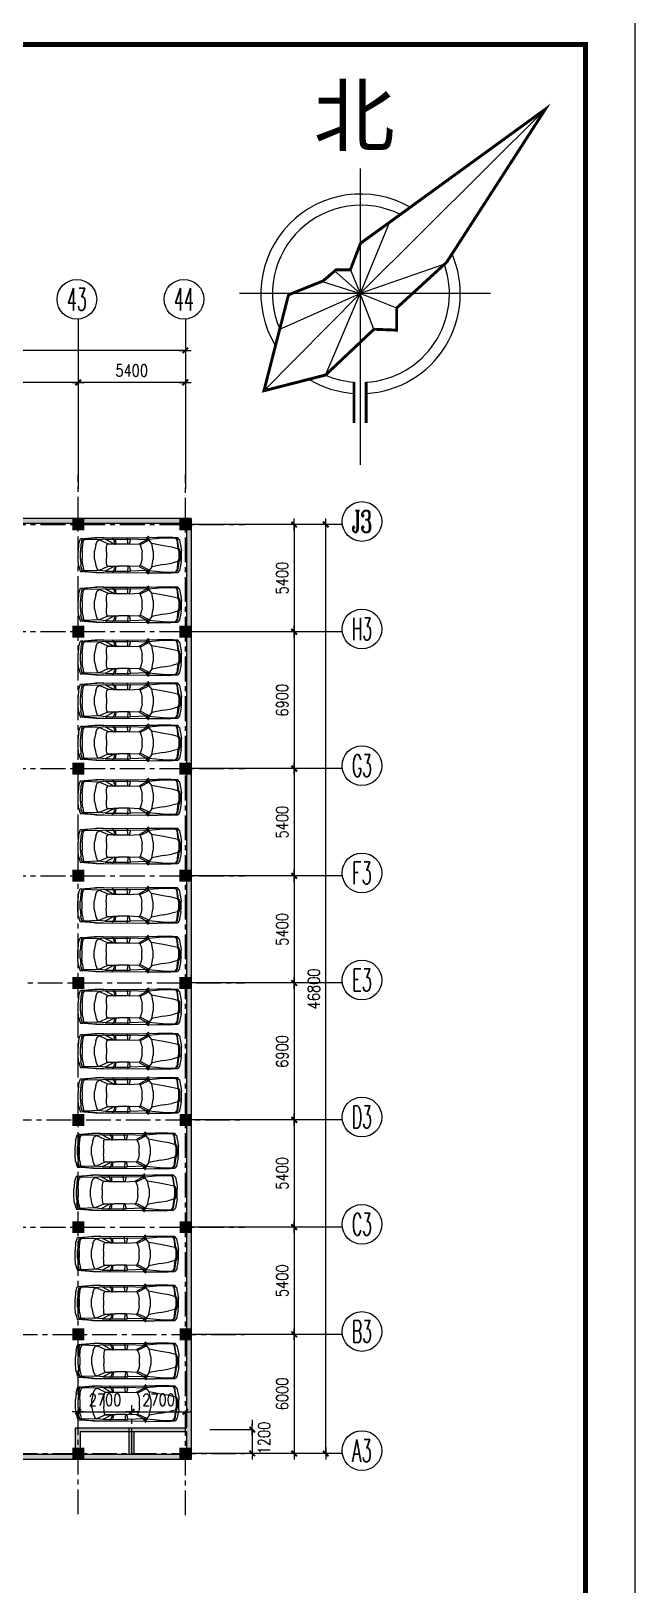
# Model space of a CAD drawing. Extents: x -542930 to 249594, y -301235 to 84515.
# Drawn here: x 219147 to 249594, y -171079 to -92811 of the extents above; entities that cross this region are included whole.
import ezdxf
from ezdxf.enums import TextEntityAlignment as Align

# ---------------------------------------------------------------- set-up
doc = ezdxf.new("R2010")
doc.units = 0
doc.header["$LTSCALE"] = 1000
doc.header["$MEASUREMENT"] = 0
doc.linetypes.add('CENTER', pattern=[2, 1.25, -0.25, 0.25, -0.25])
doc.layers.get('0').update_dxf_attribs({"linetype": 'CONTINUOUS'})
doc.layers.get('DEFPOINTS').update_dxf_attribs({"linetype": 'CONTINUOUS'})
for name, color, linetype in [('A-COLUMN', 5, 'CONTINUOUS'), ('A-FURN', 251, 'CONTINUOUS'), ('A-GRID', 1, 'CENTER'), ('AXIS', 3, 'CONTINUOUS'), ('AXIS_TEXT', 7, 'CONTINUOUS'), ('PUB_DIM', 3, 'CONTINUOUS'), ('PUB_WINDW', 7, 'CONTINUOUS'), ('TEXT', 7, 'CONTINUOUS'), ('WALL', 255, 'CONTINUOUS')]:
    doc.layers.add(name, color=color, linetype=linetype)
doc.styles.add('COMPLEX', font='COMPLEX')
doc.styles.add('DIM_FONT', font='SIMPLEX.shx', dxfattribs={"width": 0.8})
doc.styles.add('HZTXT', font='SimSun.ttf', dxfattribs={"height": 0.8})
doc.dimstyles.new('AXIS200', dxfattribs={"dimscale": 2, "dimtxt": 300, "dimasz": 1, "dimexe": 250, "dimexo": 300, "dimgap": 150, "dimtad": 1, "dimdec": 0, "dimdsep": 46, "dimtxsty": 'DIM_FONT', "dimblk": '_DIMX', "dimblk1": '_DIMX', "dimblk2": '_DIMX', "dimsah": 1, "dimcen": 5, "dimse1": 1, "dimse2": 1, "dimclrt": 7, "dimadec": 0, "dimazin": 0, "dimtfac": 1, "dimtdec": 0, "dimtix": 1, "dimtmove": 2, "dimatfit": 3, "dimldrblk": '_DIMX', "dimfxl": 1, "dimarcsym": 0})

# ---------------------------------------------------------------- blocks, each defined once
blk = doc.blocks.new('_DIMX')
blk.add_line((-150, 0), (150, 0))
at = {"const_width": 50}
blk.add_lwpolyline([(-70, -70), (70, 70)], dxfattribs=at)
blk = doc.blocks.new('*D406')
at = {"layer": 'DEFPOINTS', "color": 0, "transparency": 16777216}
for p in [(-70073, -107895), (226927, -107895), (-70073, -108895)]:
    blk.add_point(p, dxfattribs=at)
at = {"layer": 'PUB_DIM', "color": 0, "lineweight": -2, "transparency": 16777216}
blk.add_line((226925, -108895), (-70071, -108895), dxfattribs=at)
at = {"layer": 'PUB_DIM', "color": 0, "lineweight": -2, "transparency": 16777216, "xscale": 2, "yscale": 2, "zscale": 2, "rotation": 180}
blk.add_blockref('_DIMX', (-70073, -108895), dxfattribs=at)
at = {"layer": 'PUB_DIM', "color": 0, "lineweight": -2, "transparency": 16777216, "xscale": 2, "yscale": 2, "zscale": 2}
blk.add_blockref('_DIMX', (226927, -108895), dxfattribs=at)
at = {"layer": 'PUB_DIM', "color": 7, "transparency": 16777216, "insert": (70165, -108187), "char_height": 600, "attachment_point": 5, "style": 'DIM_FONT'}
blk.add_mtext('297000', dxfattribs=at)
blk = doc.blocks.new('*D460')
at = {"layer": 'DEFPOINTS', "color": 0, "transparency": 16777216}
for p in [(233004, -117659), (234004, -117659), (233004, -164459)]:
    blk.add_point(p, dxfattribs=at)
at = {"layer": 'PUB_DIM', "color": 0, "lineweight": -2, "transparency": 16777216}
blk.add_line((234004, -164457), (234004, -117661), dxfattribs=at)
at = {"layer": 'PUB_DIM', "color": 0, "lineweight": -2, "transparency": 16777216, "xscale": 2, "yscale": 2, "zscale": 2}
for p, rotation in [((234004, -117659), 90), ((234004, -164459), 270)]:
    blk.add_blockref('_DIMX', p, dxfattribs=dict(at, rotation=rotation))
at = {"layer": 'PUB_DIM', "color": 7, "transparency": 16777216, "insert": (233404, -141059), "char_height": 600, "attachment_point": 5, "rotation": 90, "style": 'DIM_FONT'}
blk.add_mtext('46800', dxfattribs=at)
blk = doc.blocks.new('*D461')
at = {"layer": 'DEFPOINTS', "color": 0, "transparency": 16777216}
for p in [(226813, -147649), (226813, -153049), (232413, -153049)]:
    blk.add_point(p, dxfattribs=at)
at = {"layer": 'PUB_DIM', "color": 0, "lineweight": -2, "transparency": 16777216}
blk.add_line((232413, -147651), (232413, -153047), dxfattribs=at)
at = {"layer": 'PUB_DIM', "color": 0, "lineweight": -2, "transparency": 16777216, "xscale": 2, "yscale": 2, "zscale": 2}
for p, rotation in [((232413, -147649), 90), ((232413, -153049), 270)]:
    blk.add_blockref('_DIMX', p, dxfattribs=dict(at, rotation=rotation))
at = {"layer": 'PUB_DIM', "color": 7, "transparency": 16777216, "insert": (231813, -150349), "char_height": 600, "attachment_point": 5, "rotation": 90, "style": 'DIM_FONT'}
blk.add_mtext('5400', dxfattribs=at)
blk = doc.blocks.new('_AXISO')
blk.add_circle((0, 0), 0.5)
at = {"layer": 'AXIS_TEXT', "style": 'COMPLEX', "width": 1.041667}
blk.add_attdef('A', text='', height=0.56, dxfattribs=at).set_placement((-0.25, -0.28), (0.25, -0.28), align=Align.FIT)
blk = doc.blocks.new('_FZH')
blk.add_solid([(-0.5, -0.5), (0.5, -0.5), (-0.5, 0.5), (0.5, 0.5)])
blk = doc.blocks.new('*D538')
at = {"layer": 'DEFPOINTS', "color": 0, "transparency": 16777216}
for p in [(226813, -158459), (226813, -164459), (232413, -164459)]:
    blk.add_point(p, dxfattribs=at)
at = {"layer": 'PUB_DIM', "color": 0, "lineweight": -2, "transparency": 16777216}
blk.add_line((232413, -158461), (232413, -164457), dxfattribs=at)
at = {"layer": 'PUB_DIM', "color": 0, "lineweight": -2, "transparency": 16777216, "xscale": 2, "yscale": 2, "zscale": 2}
for p, rotation in [((232413, -158459), 90), ((232413, -164459), 270)]:
    blk.add_blockref('_DIMX', p, dxfattribs=dict(at, rotation=rotation))
at = {"layer": 'PUB_DIM', "color": 7, "transparency": 16777216, "insert": (231813, -161459), "char_height": 600, "attachment_point": 5, "rotation": 90, "style": 'DIM_FONT'}
blk.add_mtext('6000', dxfattribs=at)
blk = doc.blocks.new('*D539')
at = {"layer": 'DEFPOINTS', "color": 0, "transparency": 16777216}
for p in [(231300, -163259), (230300, -164459), (231300, -164459)]:
    blk.add_point(p, dxfattribs=at)
at = {"layer": 'PUB_DIM', "color": 0, "lineweight": -2, "transparency": 16777216}
blk.add_line((230300, -163261), (230300, -164457), dxfattribs=at)
at = {"layer": 'PUB_DIM', "color": 0, "lineweight": -2, "transparency": 16777216, "xscale": 2, "yscale": 2, "zscale": 2}
for p, rotation in [((230300, -163259), 90), ((230300, -164459), 270)]:
    blk.add_blockref('_DIMX', p, dxfattribs=dict(at, rotation=rotation))
at = {"layer": 'PUB_DIM', "color": 7, "transparency": 16777216, "insert": (230895, -163681), "char_height": 600, "attachment_point": 5, "rotation": 90, "style": 'DIM_FONT'}
blk.add_mtext('1200', dxfattribs=at)
blk = doc.blocks.new('M_F27')
for p, q in [((-2426, 736), (-2389, 824)), ((-2389, 824), (-1610, 874)), ((-2389, 824), (-1560, 874)), ((-2264, 812), (-2389, 824)), ((-2326, 736), (-2288, 811)), ((-2200, 786), (-2288, 811)), ((-2200, 786), (-2238, 736)), ((-1560, 874), (-2212, 815)), ((-2208, 815), (-2211, 814)), ((-1660, 862), (-2208, 815)), ((-1446, 761), (-2200, 786)), ((-1560, 874), (-1660, 862)), ((-1617, 869), (-1620, 866)), ((-1208, 874), (-1610, 874)), ((-1145, 799), (-1446, 761)), ((-1208, 874), (980, 889)), ((-1145, 799), (-682, 557)), ((-1145, 799), (124, 799)), ((-743, 849), (-793, 874)), ((-730, 799), (-743, 849)), ((-630, 555), (-730, 799)), ((-642, 799), (-605, 554)), ((-2, 547), (-27, 877)), ((124, 799), (61, 547)), ((941, 773), (124, 799)), ((941, 773), (941, 874)), ((980, 902), (995, 790)), ((980, 790), (980, 898)), ((995, 790), (980, 790)), ((980, 790), (992, 746)), ((984, 905), (1020, 939)), ((995, 790), (1022, 746)), ((1022, 748), (995, 790)), ((1036, 935), (1062, 857)), ((1051, 889), (1497, 893)), ((1057, 776), (1062, 857)), ((1770, 849), (1058, 784)), ((1506, 899), (2121, 899)), ((2461, 849), (1770, 849)), ((2272, 876), (2121, 899)), ((2272, 876), (2272, 874)), ((2437, 851), (2272, 876)), ((2511, 874), (2287, 874)), ((2398, 849), (2461, 773)), ((2437, 850), (2433, 851)), ((2498, 773), (2436, 849)), ((2511, 874), (2450, 850)), ((2599, 773), (2511, 874)), ((-2489, 522), (-2514, 196)), ((-2514, -206), (-2514, 196)), ((-2489, 522), (-2426, 736)), ((-2364, 522), (-2389, 196)), ((-2389, -206), (-2389, 196)), ((-2326, 736), (-2364, 522)), ((-2326, 736), (-2351, 596)), ((-2351, 594), (-2351, 596)), ((-2301, 196), (-2276, 522)), ((-2301, 196), (-2301, -206)), ((-2276, 522), (-2238, 736)), ((-1622, 510), (-1685, 196)), ((-1685, -206), (-1685, 196)), ((-1622, 510), (-1547, 698)), ((-1547, 698), (-1446, 761)), ((-1019, 572), (-1446, 761)), ((-1082, 145), (-1070, 371)), ((-1082, 145), (-1082, -156)), ((-1070, 371), (-1057, 510)), ((-1019, 572), (-1057, 510)), ((-680, 556), (-1019, 572)), ((-1019, 572), (-479, 547)), ((-680, 556), (-630, 555)), ((-605, 554), (-630, 555)), ((-479, 547), (-605, 554)), ((61, 547), (-479, 547)), ((61, 547), (564, 572)), ((564, 572), (941, 773)), ((564, 572), (614, 522)), ((1079, 748), (614, 522)), ((614, 522), (677, 371)), ((677, 371), (714, 145)), ((714, -156), (714, 145)), ((983, 777), (941, 773)), ((941, 773), (987, 765)), ((992, 746), (1021, 747)), ((1021, 747), (1022, 748)), ((1053, 768), (1022, 746)), ((1036, 756), (1079, 748)), ((1204, 585), (1079, 748)), ((1795, 472), (1204, 585)), ((1280, 196), (1204, 585)), ((1280, 196), (1280, -206)), ((2222, 397), (1795, 472)), ((2523, 321), (2222, 397)), ((2461, 773), (2523, 321)), ((2561, 321), (2498, 773)), ((2523, 321), (2586, 321)), ((2523, 321), (2561, 196)), ((2580, 196), (2542, 321)), ((2561, 196), (2561, -206)), ((2611, 196), (2574, 321)), ((2580, 321), (2618, 196)), ((2580, 196), (2580, -206)), ((2599, 773), (2687, 321)), ((2611, 196), (2611, -206)), ((2618, -206), (2618, 196)), ((2687, 321), (2699, 196)), ((2699, -206), (2699, 196)), ((-2489, -533), (-2514, -206)), ((-2489, -533), (-2426, -747)), ((-2426, -747), (-2389, -835)), ((-2389, -206), (-2364, -533)), ((-2326, -747), (-2364, -533)), ((-2351, -607), (-2351, -605)), ((-2351, -607), (-2326, -747)), ((-2326, -747), (-2288, -822)), ((-2276, -533), (-2301, -206)), ((-2276, -533), (-2238, -747)), ((-2200, -797), (-2238, -747)), ((-1446, -772), (-2200, -797)), ((-1685, -206), (-1622, -520)), ((-1622, -520), (-1547, -709)), ((-1547, -709), (-1446, -772)), ((-1019, -583), (-1446, -772)), ((-1145, -809), (-1446, -772)), ((-682, -568), (-1145, -809)), ((-1070, -382), (-1082, -156)), ((-1057, -520), (-1070, -382)), ((-1019, -583), (-1057, -520)), ((-479, -558), (-1019, -583)), ((-1019, -583), (-680, -567)), ((-730, -809), (-630, -566)), ((-680, -567), (-682, -568)), ((-680, -567), (-630, -566)), ((-605, -565), (-642, -809)), ((-630, -566), (-605, -565)), ((-605, -565), (-479, -558)), ((61, -558), (-479, -558)), ((-2, -558), (-27, -884)), ((61, -558), (124, -809)), ((564, -583), (61, -558)), ((614, -533), (564, -583)), ((564, -583), (941, -784)), ((677, -382), (614, -533)), ((1079, -759), (614, -533)), ((714, -156), (677, -382)), ((987, -776), (941, -784)), ((992, -757), (980, -800)), ((992, -757), (1021, -758)), ((995, -800), (1022, -757)), ((1022, -758), (995, -800)), ((1021, -758), (1022, -758)), ((1022, -757), (1053, -779)), ((1036, -767), (1079, -759)), ((1204, -596), (1079, -759)), ((1204, -596), (1280, -206)), ((1795, -483), (1204, -596)), ((1795, -483), (2222, -407)), ((2523, -332), (2222, -407)), ((2523, -332), (2461, -784)), ((2561, -332), (2498, -784)), ((2523, -332), (2561, -206)), ((2586, -332), (2523, -332)), ((2580, -206), (2542, -332)), ((2618, -6), (2561, -6)), ((2574, -332), (2611, -206)), ((2618, -206), (2580, -332)), ((2687, -332), (2599, -784)), ((2687, -332), (2699, -206)), ((-2389, -835), (-2264, -823)), ((-1560, -885), (-2389, -835)), ((-1610, -885), (-2389, -835)), ((-2288, -822), (-2200, -797)), ((-2212, -826), (-1560, -885)), ((-2208, -826), (-2211, -825)), ((-1660, -872), (-2208, -826)), ((-1560, -885), (-1660, -872)), ((-1621, -877), (-1617, -880)), ((-1610, -885), (-1208, -885)), ((-1208, -885), (980, -900)), ((-1145, -809), (124, -809)), ((-743, -860), (-793, -885)), ((-743, -860), (-730, -809)), ((941, -784), (124, -809)), ((983, -788), (941, -784)), ((941, -885), (941, -784)), ((995, -800), (980, -800)), ((995, -800), (980, -913)), ((980, -909), (980, -800)), ((984, -916), (1020, -950)), ((1036, -946), (1062, -867)), ((1051, -901), (1497, -904)), ((1057, -787), (1062, -867)), ((1770, -860), (1058, -795)), ((2121, -910), (1506, -910)), ((1770, -860), (2461, -860)), ((2121, -910), (2272, -887)), ((2270, -887), (2121, -910)), ((2437, -861), (2272, -887)), ((2272, -885), (2272, -887)), ((2285, -885), (2511, -885)), ((2398, -860), (2461, -784)), ((2436, -860), (2498, -784)), ((2437, -861), (2436, -860)), ((2450, -861), (2511, -885)), ((2599, -784), (2511, -885))]:
    blk.add_line(p, q)
for centre, start, end in [((990, 898), 132.96497, 179.74535), ((1027, 932), 18.15727, 132.96497), ((1047, 776), 305.15418, 356.86364), ((1047, -787), 3.17983, 54.84582), ((990, -909), 180.25465, 227.03503), ((1027, -942), 227.03503, 341.84273)]:
    blk.add_arc(centre, 10, start, end)
at = {"width": 0.8, "flags": 9}
for tag in ['XSIZE', 'YSIZE']:
    blk.add_attdef(tag, (0, 0), '', height=0.5, dxfattribs=at)
blk = doc.blocks.new('*D540')
at = {"layer": 'DEFPOINTS', "color": 0, "transparency": 16777216}
for p in [(226813, -153059), (226813, -158459), (232413, -158459)]:
    blk.add_point(p, dxfattribs=at)
at = {"layer": 'PUB_DIM', "color": 0, "lineweight": -2, "transparency": 16777216}
blk.add_line((232413, -153061), (232413, -158457), dxfattribs=at)
at = {"layer": 'PUB_DIM', "color": 0, "lineweight": -2, "transparency": 16777216, "xscale": 2, "yscale": 2, "zscale": 2}
for p, rotation in [((232413, -153059), 90), ((232413, -158459), 270)]:
    blk.add_blockref('_DIMX', p, dxfattribs=dict(at, rotation=rotation))
at = {"layer": 'PUB_DIM', "color": 7, "transparency": 16777216, "insert": (231813, -155759), "char_height": 600, "attachment_point": 5, "rotation": 90, "style": 'DIM_FONT'}
blk.add_mtext('5400', dxfattribs=at)
blk = doc.blocks.new('*D541')
at = {"layer": 'DEFPOINTS', "color": 0, "transparency": 16777216}
for p in [(224227, -161356), (226927, -161356), (226927, -162356)]:
    blk.add_point(p, dxfattribs=at)
at = {"layer": 'PUB_DIM', "color": 0, "lineweight": -2, "transparency": 16777216}
blk.add_line((224229, -162356), (226925, -162356), dxfattribs=at)
at = {"layer": 'PUB_DIM', "color": 0, "lineweight": -2, "transparency": 16777216, "xscale": 2, "yscale": 2, "zscale": 2, "rotation": 180}
blk.add_blockref('_DIMX', (224227, -162356), dxfattribs=at)
at = {"layer": 'PUB_DIM', "color": 0, "lineweight": -2, "transparency": 16777216, "xscale": 2, "yscale": 2, "zscale": 2}
blk.add_blockref('_DIMX', (226927, -162356), dxfattribs=at)
at = {"layer": 'PUB_DIM', "color": 7, "transparency": 16777216, "insert": (225577, -161756), "char_height": 600, "attachment_point": 5, "style": 'DIM_FONT'}
blk.add_mtext('2700', dxfattribs=at)
blk = doc.blocks.new('*D542')
at = {"layer": 'DEFPOINTS', "color": 0, "transparency": 16777216}
for p in [(221527, -161356), (224227, -161356), (224227, -162356)]:
    blk.add_point(p, dxfattribs=at)
at = {"layer": 'PUB_DIM', "color": 0, "lineweight": -2, "transparency": 16777216}
blk.add_line((221529, -162356), (224225, -162356), dxfattribs=at)
at = {"layer": 'PUB_DIM', "color": 0, "lineweight": -2, "transparency": 16777216, "xscale": 2, "yscale": 2, "zscale": 2, "rotation": 180}
blk.add_blockref('_DIMX', (221527, -162356), dxfattribs=at)
at = {"layer": 'PUB_DIM', "color": 0, "lineweight": -2, "transparency": 16777216, "xscale": 2, "yscale": 2, "zscale": 2}
blk.add_blockref('_DIMX', (224227, -162356), dxfattribs=at)
at = {"layer": 'PUB_DIM', "color": 7, "transparency": 16777216, "insert": (222877, -161756), "char_height": 600, "attachment_point": 5, "style": 'DIM_FONT'}
blk.add_mtext('2700', dxfattribs=at)
blk = doc.blocks.new('*D545')
at = {"layer": 'DEFPOINTS', "color": 0, "transparency": 16777216}
for p in [(226813, -129959), (226813, -135359), (232413, -135359)]:
    blk.add_point(p, dxfattribs=at)
at = {"layer": 'PUB_DIM', "color": 0, "lineweight": -2, "transparency": 16777216}
blk.add_line((232413, -129961), (232413, -135357), dxfattribs=at)
at = {"layer": 'PUB_DIM', "color": 0, "lineweight": -2, "transparency": 16777216, "xscale": 2, "yscale": 2, "zscale": 2}
for p, rotation in [((232413, -129959), 90), ((232413, -135359), 270)]:
    blk.add_blockref('_DIMX', p, dxfattribs=dict(at, rotation=rotation))
at = {"layer": 'PUB_DIM', "color": 7, "transparency": 16777216, "insert": (231813, -132659), "char_height": 600, "attachment_point": 5, "rotation": 90, "style": 'DIM_FONT'}
blk.add_mtext('5400', dxfattribs=at)
blk = doc.blocks.new('*D523')
at = {"layer": 'DEFPOINTS', "color": 0, "transparency": 16777216}
for p in [(226813, -135359), (226813, -140759), (232413, -140759)]:
    blk.add_point(p, dxfattribs=at)
at = {"layer": 'PUB_DIM', "color": 0, "lineweight": -2, "transparency": 16777216}
blk.add_line((232413, -135361), (232413, -140757), dxfattribs=at)
at = {"layer": 'PUB_DIM', "color": 0, "lineweight": -2, "transparency": 16777216, "xscale": 2, "yscale": 2, "zscale": 2}
for p, rotation in [((232413, -135359), 90), ((232413, -140759), 270)]:
    blk.add_blockref('_DIMX', p, dxfattribs=dict(at, rotation=rotation))
at = {"layer": 'PUB_DIM', "color": 7, "transparency": 16777216, "insert": (231813, -138059), "char_height": 600, "attachment_point": 5, "rotation": 90, "style": 'DIM_FONT'}
blk.add_mtext('5400', dxfattribs=at)
blk = doc.blocks.new('*D524')
at = {"layer": 'DEFPOINTS', "color": 0, "transparency": 16777216}
for p in [(226813, -140759), (226813, -147659), (232413, -147659)]:
    blk.add_point(p, dxfattribs=at)
at = {"layer": 'PUB_DIM', "color": 0, "lineweight": -2, "transparency": 16777216}
blk.add_line((232413, -140761), (232413, -147657), dxfattribs=at)
at = {"layer": 'PUB_DIM', "color": 0, "lineweight": -2, "transparency": 16777216, "xscale": 2, "yscale": 2, "zscale": 2}
for p, rotation in [((232413, -140759), 90), ((232413, -147659), 270)]:
    blk.add_blockref('_DIMX', p, dxfattribs=dict(at, rotation=rotation))
at = {"layer": 'PUB_DIM', "color": 7, "transparency": 16777216, "insert": (231813, -144209), "char_height": 600, "attachment_point": 5, "rotation": 90, "style": 'DIM_FONT'}
blk.add_mtext('6900', dxfattribs=at)
blk = doc.blocks.new('*D529')
at = {"layer": 'DEFPOINTS', "color": 0, "transparency": 16777216}
for p in [(226813, -123069), (226813, -129969), (232413, -129969)]:
    blk.add_point(p, dxfattribs=at)
at = {"layer": 'PUB_DIM', "color": 0, "lineweight": -2, "transparency": 16777216}
blk.add_line((232413, -123071), (232413, -129967), dxfattribs=at)
at = {"layer": 'PUB_DIM', "color": 0, "lineweight": -2, "transparency": 16777216, "xscale": 2, "yscale": 2, "zscale": 2}
for p, rotation in [((232413, -123069), 90), ((232413, -129969), 270)]:
    blk.add_blockref('_DIMX', p, dxfattribs=dict(at, rotation=rotation))
at = {"layer": 'PUB_DIM', "color": 7, "transparency": 16777216, "insert": (231813, -126519), "char_height": 600, "attachment_point": 5, "rotation": 90, "style": 'DIM_FONT'}
blk.add_mtext('6900', dxfattribs=at)
blk = doc.blocks.new('*D530')
at = {"layer": 'DEFPOINTS', "color": 0, "transparency": 16777216}
for p in [(226808, -117666), (226808, -123066), (232408, -123066)]:
    blk.add_point(p, dxfattribs=at)
at = {"layer": 'PUB_DIM', "color": 0, "lineweight": -2, "transparency": 16777216}
blk.add_line((232408, -117668), (232408, -123064), dxfattribs=at)
at = {"layer": 'PUB_DIM', "color": 0, "lineweight": -2, "transparency": 16777216, "xscale": 2, "yscale": 2, "zscale": 2}
for p, rotation in [((232408, -117666), 90), ((232408, -123066), 270)]:
    blk.add_blockref('_DIMX', p, dxfattribs=dict(at, rotation=rotation))
at = {"layer": 'PUB_DIM', "color": 7, "transparency": 16777216, "insert": (231808, -120366), "char_height": 600, "attachment_point": 5, "rotation": 90, "style": 'DIM_FONT'}
blk.add_mtext('5400', dxfattribs=at)
blk = doc.blocks.new('*D531')
at = {"layer": 'DEFPOINTS', "color": 0, "transparency": 16777216}
for p in [(214323, -110510), (214323, -114910), (221523, -114910)]:
    blk.add_point(p, dxfattribs=at)
at = {"layer": 'PUB_DIM', "color": 0, "lineweight": -2, "transparency": 16777216}
blk.add_line((221521, -110510), (214325, -110510), dxfattribs=at)
at = {"layer": 'PUB_DIM', "color": 0, "lineweight": -2, "transparency": 16777216, "xscale": 2, "yscale": 2, "zscale": 2, "rotation": 180}
blk.add_blockref('_DIMX', (214323, -110510), dxfattribs=at)
at = {"layer": 'PUB_DIM', "color": 0, "lineweight": -2, "transparency": 16777216, "xscale": 2, "yscale": 2, "zscale": 2}
blk.add_blockref('_DIMX', (221523, -110510), dxfattribs=at)
at = {"layer": 'PUB_DIM', "color": 7, "transparency": 16777216, "insert": (217923, -109910), "char_height": 600, "attachment_point": 5, "style": 'DIM_FONT'}
blk.add_mtext('7200', dxfattribs=at)
blk = doc.blocks.new('*D537')
at = {"layer": 'DEFPOINTS', "color": 0, "transparency": 16777216}
for p in [(221521, -110510), (221521, -114910), (226921, -114910)]:
    blk.add_point(p, dxfattribs=at)
at = {"layer": 'PUB_DIM', "color": 0, "lineweight": -2, "transparency": 16777216}
blk.add_line((226919, -110510), (221523, -110510), dxfattribs=at)
at = {"layer": 'PUB_DIM', "color": 0, "lineweight": -2, "transparency": 16777216, "xscale": 2, "yscale": 2, "zscale": 2, "rotation": 180}
blk.add_blockref('_DIMX', (221521, -110510), dxfattribs=at)
at = {"layer": 'PUB_DIM', "color": 0, "lineweight": -2, "transparency": 16777216, "xscale": 2, "yscale": 2, "zscale": 2}
blk.add_blockref('_DIMX', (226921, -110510), dxfattribs=at)
at = {"layer": 'PUB_DIM', "color": 7, "transparency": 16777216, "insert": (224221, -109910), "char_height": 600, "attachment_point": 5, "style": 'DIM_FONT'}
blk.add_mtext('5400', dxfattribs=at)

msp = doc.modelspace()

# ---------------------------------------------------------------- hatches: boundary and pattern name
at = {"layer": 'PUB_DIM'}
h = msp.add_hatch(color=256, dxfattribs=at)
h.paths.add_polyline_path([(198727.295, -117608.951), (198727.295, -117358.951), (190927.295, -117358.951), (190927.295, -117608.951)])
h.paths.add_polyline_path([(201827.701, -117608.951), (201827.701, -116358.951), (201627.701, -116358.951), (201627.701, -117358.951), (198727.295, -117358.951), (198727.295, -117608.951)])
h.paths.add_polyline_path([(203627.701, -117358.951), (203627.701, -116358.951), (203427.701, -116358.951), (203427.701, -117608.951), (206527.295, -117608.951), (206527.295, -117358.951)])
h.paths.add_polyline_path([(206527.295, -117358.951), (206527.295, -117608.951), (207677.937, -117608.951), (207783.687, -117358.951)])
h.paths.add_polyline_path([(207783.687, -117358.951), (207677.937, -117608.951), (214323.295, -117608.951), (214323.295, -117358.951)])
h.paths.add_polyline_path([(221527.295, -117608.951), (221527.295, -117358.951), (214323.295, -117358.951), (214323.295, -117608.951)])
h.paths.add_polyline_path([(221527.295, -117358.951), (221527.295, -117608.951), (226927.295, -117608.951), (226927.295, -117358.951)])
h = msp.add_hatch(color=256, dxfattribs=at)
h.paths.add_polyline_path([(227227.295, -117658.951), (226977.295, -117658.951), (226977.295, -123058.951), (227227.295, -123058.951)])
h.paths.add_polyline_path([(226977.295, -129958.951), (227227.295, -129958.951), (227227.295, -123063.951), (226977.295, -123063.951)])
h.paths.add_polyline_path([(227227.295, -129958.951), (226977.295, -129958.951), (226977.295, -135358.951), (227227.295, -135358.951)])
h = msp.add_hatch(color=256, dxfattribs=at)
h.paths.add_polyline_path([(226977.295, -140758.951), (227227.295, -140758.951), (227227.295, -135358.951), (226977.295, -135358.951)])
h.paths.add_polyline_path([(227227.295, -140758.951), (226977.295, -140758.951), (226977.295, -147658.951), (227227.295, -147658.951)])
h.paths.add_polyline_path([(226977.295, -153058.951), (227227.295, -153058.951), (227227.295, -147658.951), (226977.295, -147658.951)])
h.paths.add_polyline_path([(227227.295, -153058.951), (226977.295, -153058.951), (226977.295, -158458.951), (227227.295, -158458.951)])
h.paths.add_polyline_path([(227227.295, -158458.951), (226977.295, -158458.951), (226977.295, -163158.948), (226927.295, -163158.948), (226927.295, -163358.948), (226977.295, -163358.948), (226977.295, -164458.951), (227227.295, -164458.951)])
h = msp.add_hatch(color=256, dxfattribs=at)
h.paths.add_polyline_path([(221527.295, -163158.948), (221527.295, -164458.951), (221637.615, -164458.951), (221637.615, -163358.948), (226927.295, -163358.948), (226927.295, -163158.948)])
h.paths.add_polyline_path([(221527.295, -163158.948), (221387.615, -163158.948), (221387.615, -164458.951), (221527.295, -164458.951)])
h.paths.add_polyline_path([(226927.295, -164758.951), (226927.295, -164508.951), (221527.295, -164508.951), (221527.295, -164758.951)])
h.paths.add_polyline_path([(221527.295, -164758.951), (221527.295, -164458.951), (214323.295, -164458.951), (214323.295, -164758.951)])
h.paths.add_polyline_path([(214323.295, -164758.951), (214323.295, -164508.951), (206527.295, -164508.951), (206527.295, -164758.951)])
h = msp.add_hatch(color=256, dxfattribs=at)
h.paths.add_polyline_path([(224087.615, -164458.951), (224227.295, -164458.951), (224227.295, -163358.948), (224087.615, -163358.948)])
h.paths.add_polyline_path([(224337.615, -163358.948), (224227.295, -163358.948), (224227.295, -164458.951), (224337.615, -164458.951)])
h.paths.add_polyline_path([(224337.615, -164508.951), (224337.615, -164458.951), (224087.615, -164458.951), (224087.615, -164508.951)])

# ---------------------------------------------------------------- linework, layer by layer
at = {"layer": 'A-GRID'}
for p, q in [((221527.295, -167516.918), (221527.295, -115149.565)), ((226927.295, -167565.978), (226927.295, -115149.565)), ((-70372.705, -117658.951), (229916.059, -117658.951)), ((-70372.705, -123058.951), (229916.059, -123058.951)), ((-70372.705, -129958.951), (229916.059, -129958.951)), ((-70372.705, -135358.951), (229916.059, -135358.951)), ((-74513.172, -140758.951), (229916.059, -140758.951)), ((-70072.705, -147658.951), (229916.059, -147658.951)), ((-70372.705, -153058.951), (229916.059, -153058.951)), ((128226.353, -158458.951), (229916.059, -158458.951)), ((224227.295, -164458.951), (224227.295, -162024.382)), ((128226.353, -164458.951), (229916.059, -164458.951))]:
    msp.add_line(p, q, dxfattribs=at)
at = {"layer": 'PUB_DIM'}
for p, q in [((221527.295, -107319.699), (221527.295, -115862.44)), ((226927.295, -107319.699), (226927.295, -115862.44)), ((234812.665, -117658.951), (226812.665, -117658.951)), ((234812.665, -123063.951), (226812.665, -123063.951)), ((234812.665, -129958.951), (226812.665, -129958.951)), ((234812.665, -135358.951), (226812.665, -135358.951)), ((234812.665, -140758.951), (226812.665, -140758.951)), ((234812.665, -147658.951), (226812.665, -147658.951)), ((234812.665, -153058.951), (226812.665, -153058.951)), ((234812.665, -158458.951), (226812.665, -158458.951)), ((234812.665, -164458.951), (226812.665, -164458.951))]:
    msp.add_line(p, q, dxfattribs=at)
at = {"layer": 'PUB_WINDW'}
for p, q in [((230299.702, -162758.953), (230299.702, -163008.953)), ((230299.702, -163258.953), (228154.984, -163258.953))]:
    msp.add_line(p, q, dxfattribs=at)
at = {"layer": 'TEXT'}
for p, q in [((245083.56, -96737.098), (235743.227, -106035.346)), ((235743.227, -99727.995), (235743.227, -114666.717)), ((237223.753, -102441.557), (235743.227, -106035.346)), ((234432.472, -104870.67), (235743.227, -106035.346)), ((235245.377, -104832.123), (235743.227, -106035.346)), ((239986.34, -104559.309), (235743.227, -106035.346)), ((233825.469, -105430.085), (235743.227, -106035.346)), ((242304.692, -106035.346), (229659.835, -106035.346)), ((235743.227, -106035.346), (230887.296, -110928.611)), ((231685.72, -107818.622), (235743.227, -106035.346)), ((233996.905, -110134.811), (235743.227, -106035.346)), ((236437.212, -107829.907), (235743.227, -106035.346)), ((237582.325, -106766.973), (235743.227, -106035.346))]:
    msp.add_line(p, q, dxfattribs=at)
msp.add_lwpolyline([(-122155.993, -301235.058), (-122155.993, -90985.058), (249594.007, -90985.058), (249594.007, -301235.058)], close=True, dxfattribs=at)
at = {"layer": 'TEXT', "const_width": 250}
msp.add_lwpolyline([(-115905.993, -298735.058), (247094.007, -298735.058), (247094.007, -93485.058), (-115905.993, -93485.058)], close=True, dxfattribs=at)
at = {"layer": 'TEXT', "const_width": 145.8}
for points in [[(230887.296, -110928.611), (233996.905, -110134.811), (236437.212, -107829.907), (237582.325, -107875.265), (237582.325, -106757.355), (240099.489, -104455.854), (245083.56, -96737.098), (237223.753, -102441.557), (235756.092, -103502.602), (235245.377, -104832.123), (234531.351, -104832.123), (233878.222, -105392.163), (232128.076, -106095.574), (231712.879, -107712.833), (230887.296, -110928.611)], [(230887.296, -110928.611), (233996.905, -110134.811), (236437.212, -107829.907), (237582.325, -107875.265), (237582.325, -106757.355), (240099.489, -104455.854), (245083.56, -96737.098), (237223.753, -102441.557), (235756.092, -103502.602), (235245.377, -104832.123), (234531.351, -104832.123), (233878.222, -105392.163), (232128.076, -106095.574), (231712.879, -107712.833), (230887.296, -110928.611)], [(235428.814, -110492.59), (235428.814, -112544.009)], [(235428.814, -110492.59), (235428.814, -112544.009)], [(236040.603, -110492.59), (236040.603, -112544.009)], [(236040.603, -110492.59), (236040.603, -112544.009)]]:
    msp.add_lwpolyline(points, dxfattribs=at)
at = {"layer": 'TEXT'}
for centre, radius, start, end in [((235760.672, -106044.911), 5028.088, 60.11784502, 211.39370652), ((235779.465, -106044.911), 4461.48, 63.58438654, 203.42580148), ((235760.672, -106044.911), 5028.088, 273.19150205, 23.54252383), ((235779.465, -106044.911), 4461.48, 273.35552718, 19.44999915), ((235760.672, -106044.911), 5028.088, 238.8575573, 266.21568504), ((235779.465, -106044.911), 4461.48, 246.4502913, 265.49217441)]:
    msp.add_arc(centre, radius, start, end, dxfattribs=at)
at = {"layer": 'WALL', "color": 54}
for p, q in [((227227.295, -117358.951), (203627.701, -117358.951)), ((227227.295, -117358.951), (227227.295, -164756.045)), ((226977.295, -117608.951), (203427.701, -117608.951)), ((226977.295, -117608.951), (226977.295, -163158.948)), ((221387.615, -163158.948), (226979.804, -163158.948)), ((221387.615, -164508.951), (221387.615, -163158.948)), ((221637.615, -164508.951), (221637.615, -163358.948)), ((221637.615, -163358.948), (226979.804, -163358.948)), ((224087.615, -164508.951), (224087.615, -163158.948)), ((224337.615, -164508.951), (224337.615, -163358.948)), ((226977.295, -163358.948), (226977.295, -164508.951)), ((221227.295, -164508.951), (177227.295, -164508.951)), ((227227.295, -164758.951), (177477.295, -164758.951)), ((226979.804, -164508.951), (221477.295, -164508.951))]:
    msp.add_line(p, q, dxfattribs=at)

# ---------------------------------------------------------------- block references
at = {"layer": 'A-COLUMN', "xscale": 600, "yscale": 600, "zscale": 599.9999999999989}
for p in [(221527.295, -117658.951), (226927.295, -117658.951), (221527.295, -123058.951), (226927.295, -123058.951), (221527.295, -129958.951), (226927.295, -129958.951), (221527.295, -135358.951), (226927.295, -135358.951), (221527.295, -140758.951), (226927.295, -140758.951), (221531.295, -147658.951), (226931.295, -147658.951), (221531.295, -153058.951), (226931.295, -153058.951), (221531.295, -158458.951), (226931.295, -158458.951), (221527.295, -164458.951), (226927.295, -164458.951)]:
    msp.add_blockref('_FZH', p, dxfattribs=at)
at = {"layer": 'A-FURN', "color": 251}
for p in [(224029.068, -119203.748), (224029.068, -121702.496), (224029.068, -124357.296), (224029.068, -126535.947), (224029.068, -128658.242), (224029.068, -131397.636), (224029.068, -133857.048), (224014.05, -136841.308), (224014.05, -139300.721), (224028.244, -141955.01), (224028.244, -144186.799), (224028.244, -146417.497), (223879.113, -149208.59), (223822.312, -151320.805), (223879.529, -154408.834), (223879.529, -156868.247), (223903.465, -159789.408), (223903.465, -161937.076)]:
    msp.add_blockref('M_F27', p, dxfattribs=at)
at = {"layer": 'AXIS'}
ref = msp.add_blockref('_AXISO', (221455.922, -106322.249), dxfattribs=dict(at, xscale=2000, yscale=2000, zscale=2000))
ref.add_attrib('A', '43', dxfattribs={"layer": 'AXIS_TEXT', "height": 1120, "style": 'COMPLEX', "width": 0.535714}).set_placement((220955.922, -106882.249), (221955.922, -106882.249), align=Align.FIT)
ref = msp.add_blockref('_AXISO', (226855.922, -106322.249), dxfattribs=dict(at, xscale=2000, yscale=2000, zscale=2000))
ref.add_attrib('A', '44', dxfattribs={"layer": 'AXIS_TEXT', "height": 1120, "style": 'COMPLEX', "width": 0.506757}).set_placement((226355.922, -106882.249), (227355.922, -106882.249), align=Align.FIT)
ref = msp.add_blockref('_AXISO', (235831.108, -117514.408), dxfattribs=dict(at, xscale=2000, yscale=2000, zscale=2000))
ref.add_attrib('A', 'J3', dxfattribs={"layer": 'AXIS_TEXT', "height": 1120, "style": 'COMPLEX', "width": 0.646552}).set_placement((235331.108, -118074.408), (236331.108, -118074.408), align=Align.FIT)
ref = msp.add_blockref('_AXISO', (235831.108, -122929.408), dxfattribs=dict(at, xscale=2000, yscale=2000, zscale=2000))
ref.add_attrib('A', 'H3', dxfattribs={"layer": 'AXIS_TEXT', "height": 1120, "style": 'COMPLEX', "width": 0.493421}).set_placement((235331.108, -123489.408), (236331.108, -123489.408), align=Align.FIT)
ref = msp.add_blockref('_AXISO', (235831.108, -129814.408), dxfattribs=dict(at, xscale=2000, yscale=2000, zscale=2000))
ref.add_attrib('A', 'G3', dxfattribs={"layer": 'AXIS_TEXT', "height": 1120, "style": 'COMPLEX', "width": 0.506757}).set_placement((235331.108, -130374.408), (236331.108, -130374.408), align=Align.FIT)
ref = msp.add_blockref('_AXISO', (235831.108, -135214.408), dxfattribs=dict(at, xscale=2000, yscale=2000, zscale=2000))
ref.add_attrib('A', 'F3', dxfattribs={"layer": 'AXIS_TEXT', "height": 1120, "style": 'COMPLEX', "width": 0.551471}).set_placement((235331.108, -135774.408), (236331.108, -135774.408), align=Align.FIT)
ref = msp.add_blockref('_AXISO', (235831.108, -140614.408), dxfattribs=dict(at, xscale=2000, yscale=2000, zscale=2000))
ref.add_attrib('A', 'E3', dxfattribs={"layer": 'AXIS_TEXT', "height": 1120, "style": 'COMPLEX', "width": 0.535714}).set_placement((235331.108, -141174.408), (236331.108, -141174.408), align=Align.FIT)
ref = msp.add_blockref('_AXISO', (235831.108, -147514.408), dxfattribs=dict(at, xscale=2000, yscale=2000, zscale=2000))
ref.add_attrib('A', 'D3', dxfattribs={"layer": 'AXIS_TEXT', "height": 1120, "style": 'COMPLEX', "width": 0.520833}).set_placement((235331.108, -148074.408), (236331.108, -148074.408), align=Align.FIT)
ref = msp.add_blockref('_AXISO', (235831.108, -152914.408), dxfattribs=dict(at, xscale=2000, yscale=2000, zscale=2000))
ref.add_attrib('A', 'C3', dxfattribs={"layer": 'AXIS_TEXT', "height": 1120, "style": 'COMPLEX', "width": 0.535714}).set_placement((235331.108, -153474.408), (236331.108, -153474.408), align=Align.FIT)
ref = msp.add_blockref('_AXISO', (235831.108, -158314.408), dxfattribs=dict(at, xscale=2000, yscale=2000, zscale=2000))
ref.add_attrib('A', 'B3', dxfattribs={"layer": 'AXIS_TEXT', "height": 1120, "style": 'COMPLEX', "width": 0.520833}).set_placement((235331.108, -158874.408), (236331.108, -158874.408), align=Align.FIT)
ref = msp.add_blockref('_AXISO', (235831.108, -164314.408), dxfattribs=dict(at, xscale=2000, yscale=2000, zscale=2000))
ref.add_attrib('A', 'A3', dxfattribs={"layer": 'AXIS_TEXT', "height": 1120, "style": 'COMPLEX', "width": 0.535714}).set_placement((235331.108, -164874.408), (236331.108, -164874.408), align=Align.FIT)

# ---------------------------------------------------------------- texts
at = {"layer": 'TEXT', "style": 'HZTXT'}
msp.add_text('北', height=3000, dxfattribs=at).set_placement((233391.179, -98563.687))

# ---------------------------------------------------------------- dimensions: what is measured, and where the dimension line sits
at = {"layer": 'PUB_DIM'}
for base, p1, p2, angle, picture, middle in [((-70072.707, -108894.904), (226927.293, -107894.904), (-70072.707, -107894.904), 180, '*D406', (70165.337, -108187.343)), ((230299.702, -164458.953), (231299.702, -163258.953), (231299.702, -164458.953), 270, '*D539', (230895.074, -163680.595))]:
    dim = msp.add_linear_dim(base=base, p1=p1, p2=p2, angle=angle, dimstyle='AXIS200', dxfattribs=at)
    dim.commit()
    dim.dimension.update_dxf_attribs({"geometry": picture, "text_midpoint": middle, "dimtype": 161})
for base, p1, p2, picture, middle in [((214323.295, -110509.937), (221523.295, -114909.937), (214323.295, -114909.937), '*D531', (217923.295, -109909.937)), ((221521.295, -110509.937), (226921.295, -114909.937), (221521.295, -114909.937), '*D537', (224221.295, -109909.937))]:
    dim = msp.add_linear_dim(base=base, p1=p1, p2=p2, dimstyle='AXIS200', dxfattribs=at)
    dim.commit()
    dim.dimension.update_dxf_attribs({"geometry": picture, "text_midpoint": middle})
for base, p1, p2, picture, middle in [((232407.665, -123065.951), (226807.665, -117665.951), (226807.665, -123065.951), '*D530', (231807.665, -120365.951)), ((232412.665, -129968.951), (226812.665, -123068.951), (226812.665, -129968.951), '*D529', (231812.665, -126518.951)), ((232412.665, -135358.951), (226812.665, -129958.951), (226812.665, -135358.951), '*D545', (231812.665, -132658.951)), ((232412.665, -140758.951), (226812.665, -135358.951), (226812.665, -140758.951), '*D523', (231812.665, -138058.951)), ((232412.665, -147658.951), (226812.665, -140758.951), (226812.665, -147658.951), '*D524', (231812.665, -144208.951)), ((232412.665, -153048.951), (226812.665, -147648.951), (226812.665, -153048.951), '*D461', (231812.665, -150348.951))]:
    dim = msp.add_linear_dim(base=base, p1=p1, p2=p2, angle=90, dimstyle='AXIS200', dxfattribs=at)
    dim.commit()
    dim.dimension.update_dxf_attribs({"geometry": picture, "text_midpoint": middle})
for p1, p2, distance, picture, middle in [((233004.219, -164458.954), (233004.219, -117658.954), -1000, '*D460', (233404.219, -141058.954)), ((226812.665, -153058.951), (226812.665, -158458.951), 5600, '*D540', (231812.665, -155758.951)), ((226812.665, -158458.951), (226812.665, -164458.951), 5600, '*D538', (231812.665, -161458.951)), ((221527.295, -161356.119), (224227.295, -161356.119), -1000, '*D542', (222877.295, -161756.119)), ((224227.295, -161356.119), (226927.295, -161356.119), -1000, '*D541', (225577.295, -161756.119))]:
    dim = msp.add_aligned_dim(p1=p1, p2=p2, distance=distance, dimstyle='AXIS200', dxfattribs=at)
    dim.commit()
    dim.dimension.update_dxf_attribs({"geometry": picture, "text_midpoint": middle})

doc.saveas('drawing.dxf')
